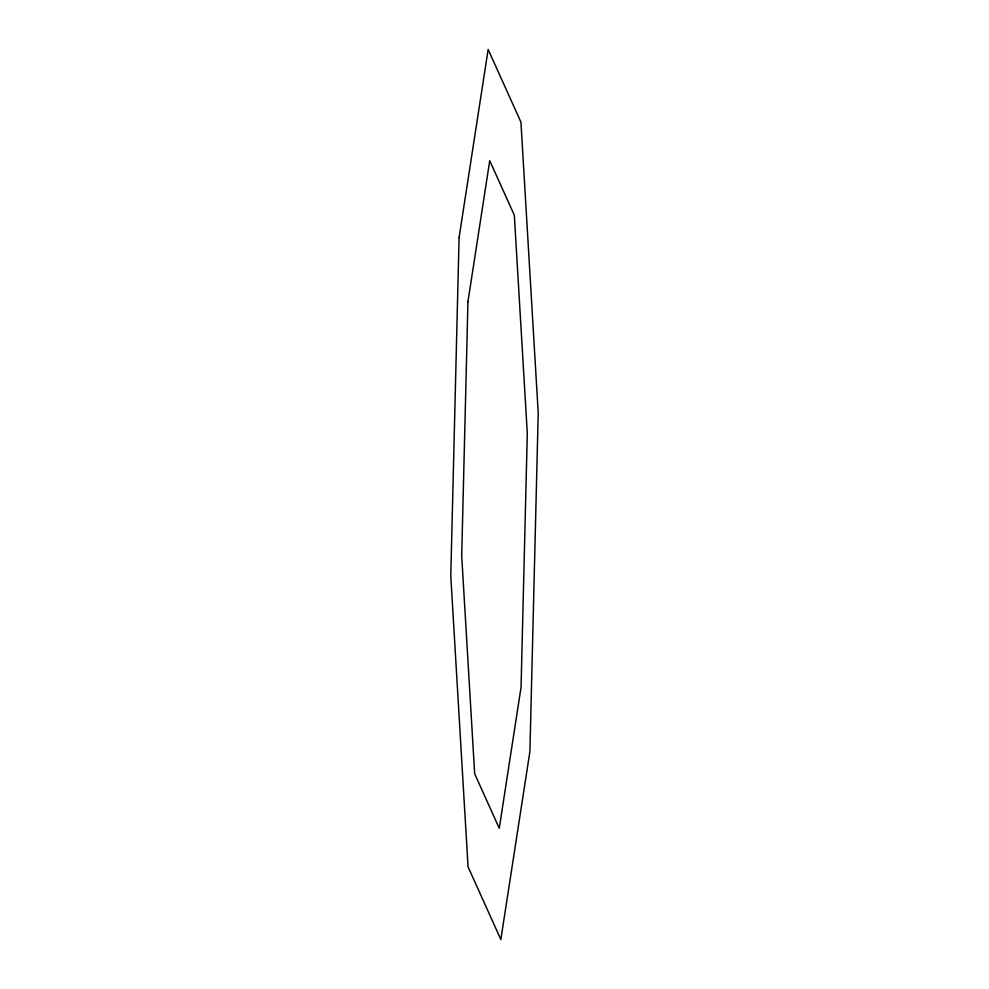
<?xml version="1.0" encoding="UTF-8"?>
<svg xmlns="http://www.w3.org/2000/svg" width="989" height="989" viewBox="0 0 989 989"><rect width="100%" height="100%" fill="white"/><g stroke="black" fill="none" stroke-linecap="round" stroke-linejoin="round"><path stroke-width="1.48" d="M459.094 237.459L450.774 576.043L468.069 866.859L500.842 939.55L529.906 751.541L538.226 412.957L520.931 122.142L488.158 49.45L459.094 237.459M467.945 301.719L461.702 555.657L474.671 773.769L499.26 828.288L521.055 687.281L527.298 433.343L514.329 215.231L489.74 160.713L467.945 301.719"/></g></svg>
